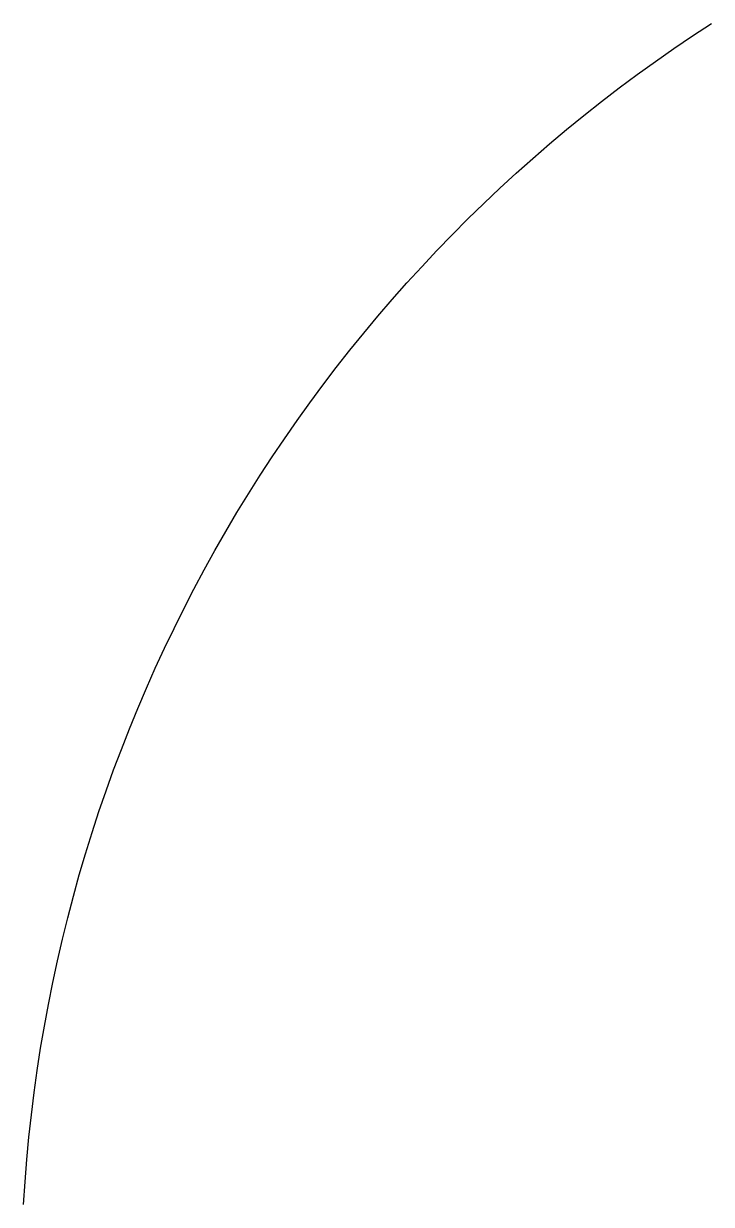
# Model space of a CAD drawing. Header units: inches. Extents: x 5 to 28, y -5 to 34.5.
import ezdxf

# ---------------------------------------------------------------- set-up
doc = ezdxf.new("R2010")
doc.units = ezdxf.units.IN
doc.header["$MEASUREMENT"] = 0

msp = doc.modelspace()

# ---------------------------------------------------------------- linework, layer by layer
msp.add_lwpolyline([(5, -5, -0.23994), (28, 34.5, 0.239524)], format="xyb")

doc.saveas('drawing.dxf')
